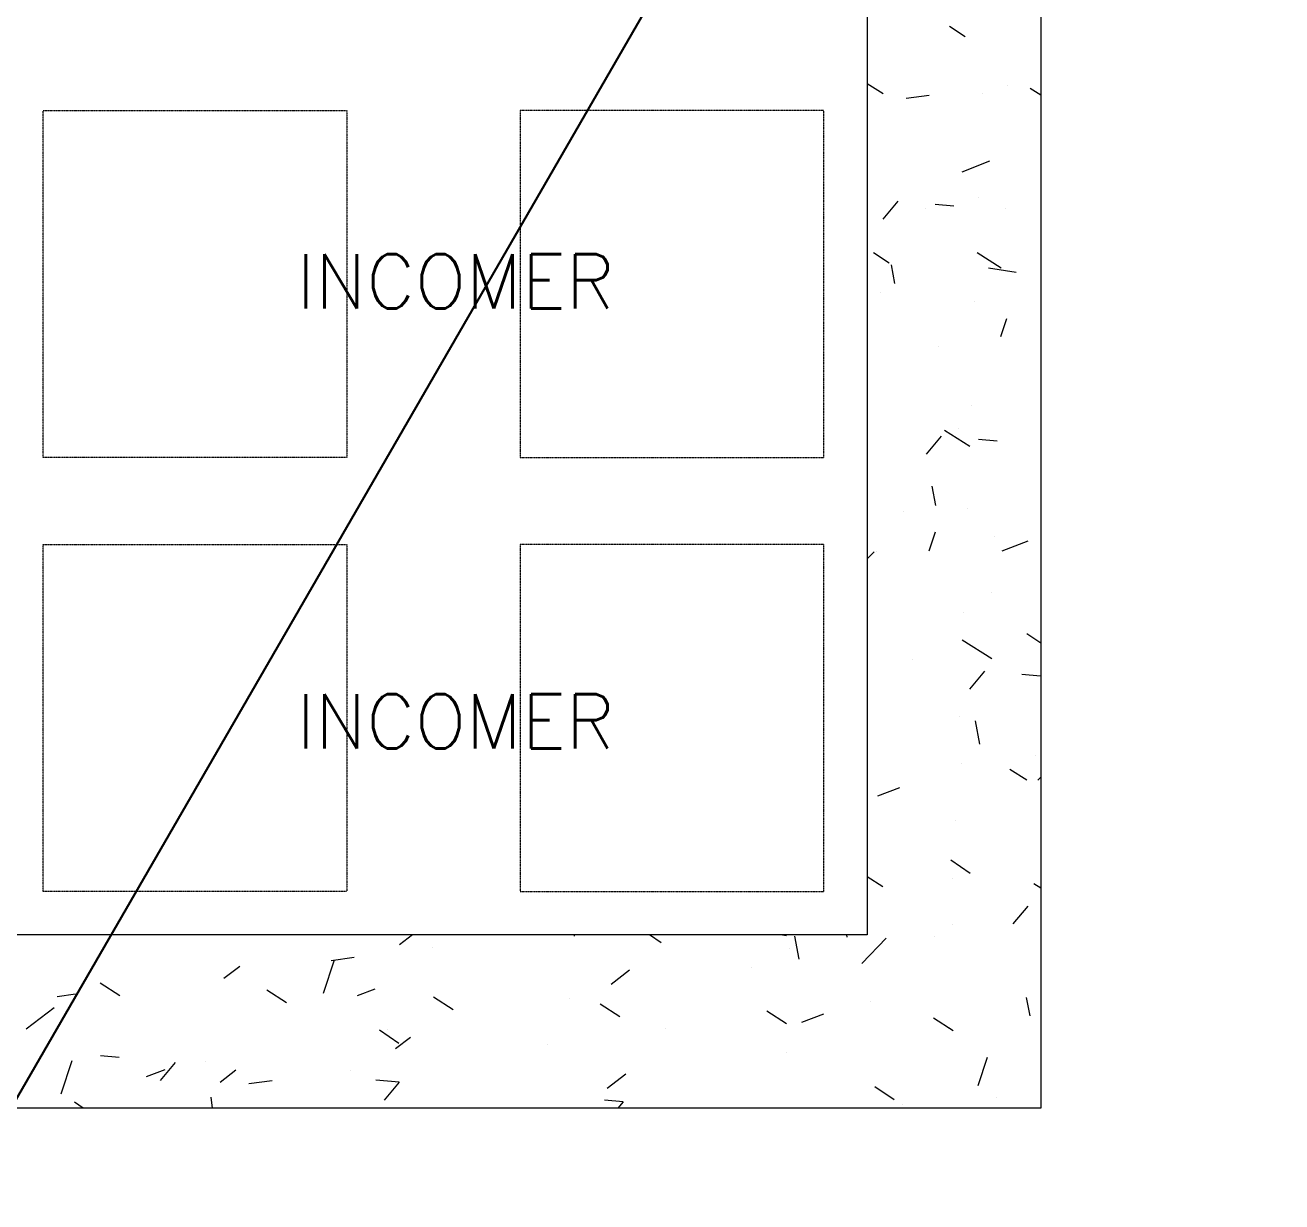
# Model space of a CAD drawing. Header units: inches. Extents: x 6 to 183294, y -48183 to 78918.
# Drawn here: x 114151 to 115600, y -16896 to -15539 of the extents above; entities that cross this region are included whole.
import ezdxf
from ezdxf.enums import TextEntityAlignment as Align

# ---------------------------------------------------------------- set-up
doc = ezdxf.new("R2010")
doc.units = ezdxf.units.IN
doc.header["$MEASUREMENT"] = 0
doc.linetypes.add('HIDDEN', pattern=[0.375, 0.25, -0.125])
doc.layers.add('S-COLUMN HATCH', color=8, linetype='Continuous')
doc.layers.add('Substation', color=7, linetype='Continuous', lineweight=0)
doc.styles.add('ROMANS', font='simplex.shx', dxfattribs={"width": 0.7})

# ---------------------------------------------------------------- blocks, each defined once
blk = doc.blocks.new('JHJ')
at = {"layer": 'S-COLUMN HATCH'}
h = blk.add_hatch(dxfattribs=at)
h.set_pattern_fill('ANSI31', color=8, scale=700, angle=180, style=0)
h.set_pattern_definition([(225, (-3787172.77, 1101831.04), (61.8718434, -61.8718434), [])])
h.paths.add_polyline_path([(80810.3, 27270.3), (80810.3, 27520.2), (83544.7, 27520.2), (83774.7, 27520.2), (86127.4, 27520.2), (86357.4, 27520.2), (88867.4, 27520.3), (89023.9, 27520.3, 0.005051), (89090.1, 27527.2, 0.368122), (92003.1, 30653.5), (92023.1, 31273.6), (92023.1, 30564.1), (92253, 30556, -0.016263), (92228.9, 30326, -0.348446), (89023.9, 27270.3), (83619, 27270.2), (83319, 27270.2), (80810.3, 27270.3)])
at = {"color": 8}
blk.add_line((82855.4, 30570.3, -391289.2), (81092.4, 27520.2, -391289.2), dxfattribs=at)

msp = doc.modelspace()

# ---------------------------------------------------------------- linework, layer by layer
at = {"layer": 'Substation', "color": 8, "lineweight": 0}
for p, q in [((115321.601, -13288.01, -7.519), (115321.601, -16788.01, -7.519)), ((115234.439, -15552.957, -96710.223), (115216.532, -15540.879, -96710.223)), ((115321.601, -15560.175, -96710.223), (115321.601, -15560.175, -96710.223)), ((115321.601, -15560.175, -96710.223), (115321.601, -15560.175, -96710.223)), ((115321.601, -15560.175, -96710.223), (115321.601, -15560.175, -96710.223)), ((115321.601, -15560.175, -96710.223), (115321.601, -15560.175, -96710.223)), ((115321.601, -15560.175, -96710.223), (115321.601, -15560.175, -96710.223)), ((115321.601, -15560.175, -96710.223), (115321.601, -15560.175, -96710.223)), ((115321.601, -15560.175, -96710.223), (115321.601, -15560.175, -96710.223)), ((115321.601, -15560.175, -96710.223), (115321.601, -15560.175, -96710.223)), ((115321.601, -15566.362, -96710.223), (115321.601, -15566.362, -96710.223)), ((115121.601, -15603.344, -96710.223), (115121.601, -15603.344, -96710.223)), ((115321.601, -15603.567, -96710.223), (115321.601, -15603.567, -96710.223)), ((115321.601, -15603.567, -96710.223), (115321.601, -15603.567, -96710.223)), ((115321.601, -15603.567, -96710.223), (115321.601, -15603.567, -96710.223)), ((115321.601, -15603.567, -96710.223), (115321.601, -15603.567, -96710.223)), ((115321.601, -15603.567, -96710.223), (115321.601, -15603.567, -96710.223)), ((115121.601, -15605.328, -96710.223), (115121.601, -15605.328, -96710.223)), ((115121.601, -15605.328, -96710.223), (115121.601, -15605.328, -96710.223)), ((115121.601, -15605.328, -96710.223), (115121.601, -15605.328, -96710.223)), ((115121.601, -15605.328, -96710.223), (115121.601, -15605.328, -96710.223)), ((115140.063, -15618.689, -96710.223), (115121.601, -15606.927, -96710.223)), ((115121.601, -15606.927, -96710.223), (115121.601, -15606.927, -96710.223)), ((115121.601, -15606.927, -96710.223), (115121.601, -15606.927, -96710.223)), ((115121.601, -15606.927, -96710.223), (115121.601, -15606.927, -96710.223)), ((115121.601, -15606.927, -96710.223), (115121.601, -15606.927, -96710.223)), ((115121.601, -15606.927, -96710.223), (115121.601, -15606.927, -96710.223)), ((115121.601, -15606.927, -96710.223), (115121.601, -15606.927, -96710.223)), ((115121.601, -15606.927, -96710.223), (115121.601, -15606.927, -96710.223)), ((115121.601, -15606.927, -96710.223), (115121.601, -15606.927, -96710.223)), ((115121.601, -15606.927, -96710.223), (115121.601, -15606.927, -96710.223)), ((115254.484, -15617.862, -96710.223), (115254.484, -15617.862, -96710.223)), ((115283.176, -15608.626, -96710.223), (115283.176, -15608.626, -96710.223)), ((115321.601, -15620.031, -96710.223), (115309.467, -15612.301, -96710.223)), ((115121.601, -15629.898, -96710.223), (115121.601, -15629.898, -96710.223)), ((115121.601, -15629.898, -96710.223), (115121.601, -15629.898, -96710.223)), ((115121.601, -15629.898, -96710.223), (115121.601, -15629.898, -96710.223)), ((115121.601, -15629.898, -96710.223), (115121.601, -15629.898, -96710.223)), ((115121.601, -15629.898, -96710.223), (115121.601, -15629.898, -96710.223)), ((115121.601, -15629.898, -96710.223), (115121.601, -15629.898, -96710.223)), ((115193.054, -15620.491, -96710.223), (115166.285, -15624.015, -96710.223)), ((115321.601, -15682.844, -96710.223), (115321.601, -15682.844, -96710.223)), ((115262.649, -15696.447, -96710.223), (115230.515, -15708.782, -96710.223)), ((115121.601, -15719.827, -96710.223), (115121.601, -15719.827, -96710.223)), ((115121.601, -15721.237, -96710.223), (115121.601, -15721.237, -96710.223)), ((115121.601, -15721.237, -96710.223), (115121.601, -15721.237, -96710.223)), ((115121.601, -15721.237, -96710.223), (115121.601, -15721.237, -96710.223)), ((115121.601, -15721.237, -96710.223), (115121.601, -15721.237, -96710.223)), ((115121.601, -15721.237, -96710.223), (115121.601, -15721.237, -96710.223)), ((115121.601, -15721.237, -96710.223), (115121.601, -15721.237, -96710.223)), ((115121.601, -15721.237, -96710.223), (115121.601, -15721.237, -96710.223)), ((115121.601, -15721.237, -96710.223), (115121.601, -15721.237, -96710.223)), ((115121.601, -15721.237, -96710.223), (115121.601, -15721.237, -96710.223)), ((115321.601, -15733.087, -96710.223), (115321.601, -15733.087, -96710.223)), ((115321.601, -15733.087, -96710.223), (115321.601, -15733.087, -96710.223)), ((115321.601, -15733.087, -96710.223), (115321.601, -15733.087, -96710.223)), ((115321.601, -15733.087, -96710.223), (115321.601, -15733.087, -96710.223)), ((115321.601, -15733.087, -96710.223), (115321.601, -15733.087, -96710.223)), ((115156.807, -15742.523, -96710.223), (115139.452, -15763.206, -96710.223)), ((115221.361, -15748.17, -96710.223), (115199.843, -15746.288, -96710.223)), ((115250.107, -15737.704, -96710.223), (115250.107, -15737.704, -96710.223)), ((115188.471, -15750.614, -96710.223), (115188.471, -15750.614, -96710.223)), ((115280.849, -15751.252, -96710.223), (115280.849, -15751.252, -96710.223)), ((115321.601, -15788.594, -96710.223), (115321.601, -15788.594, -96710.223)), ((115321.601, -15788.594, -96710.223), (115321.601, -15788.594, -96710.223)), ((115321.601, -15788.594, -96710.223), (115321.601, -15788.594, -96710.223)), ((115321.601, -15788.594, -96710.223), (115321.601, -15788.594, -96710.223)), ((115321.601, -15788.594, -96710.223), (115321.601, -15788.594, -96710.223)), ((115321.601, -15788.594, -96710.223), (115321.601, -15788.594, -96710.223)), ((115321.601, -15788.594, -96710.223), (115321.601, -15788.594, -96710.223)), ((115146.846, -15814.011, -96710.223), (115128.939, -15801.933, -96710.223)), ((115275.797, -15819.471, -96710.223), (115248.471, -15802.062, -96710.223)), ((115321.601, -15799.327, -96710.223), (115321.601, -15799.327, -96710.223)), ((115149.177, -15815.92, -96710.223), (115153.095, -15837.162, -96710.223)), ((115293.379, -15824.456, -96710.223), (115261.361, -15819.491, -96710.223)), ((115121.601, -15833.746, -96710.223), (115121.601, -15833.746, -96710.223)), ((115121.601, -15833.746, -96710.223), (115121.601, -15833.746, -96710.223)), ((115121.601, -15833.746, -96710.223), (115121.601, -15833.746, -96710.223)), ((115121.601, -15833.746, -96710.223), (115121.601, -15833.746, -96710.223)), ((115121.601, -15833.746, -96710.223), (115121.601, -15833.746, -96710.223)), ((115121.601, -15835.547, -96710.223), (115121.601, -15835.547, -96710.223)), ((115121.601, -15835.547, -96710.223), (115121.601, -15835.547, -96710.223)), ((115121.601, -15835.547, -96710.223), (115121.601, -15835.547, -96710.223)), ((115121.601, -15835.547, -96710.223), (115121.601, -15835.547, -96710.223)), ((115121.601, -15835.547, -96710.223), (115121.601, -15835.547, -96710.223)), ((115121.601, -15835.547, -96710.223), (115121.601, -15835.547, -96710.223)), ((115121.601, -15835.547, -96710.223), (115121.601, -15835.547, -96710.223)), ((115121.601, -15835.547, -96710.223), (115121.601, -15835.547, -96710.223)), ((115121.601, -15835.547, -96710.223), (115121.601, -15835.547, -96710.223)), ((115121.601, -15836.31, -96710.223), (115121.601, -15836.31, -96710.223)), ((115137.257, -15848.093, -96710.223), (115137.257, -15848.093, -96710.223)), ((115245.729, -15857.545, -96710.223), (115245.729, -15857.545, -96710.223)), ((115321.124, -15862.67, -96710.223), (115321.124, -15862.67, -96710.223)), ((115321.601, -15862.607, -96710.223), (115321.601, -15862.607, -96710.223)), ((115321.601, -15862.607, -96710.223), (115321.601, -15862.607, -96710.223)), ((115321.601, -15862.607, -96710.223), (115321.601, -15862.607, -96710.223)), ((115321.601, -15862.607, -96710.223), (115321.601, -15862.607, -96710.223)), ((115282.159, -15878.188, -96710.223), (115275.288, -15898.665, -96710.223)), ((115121.601, -15888.938, -96710.223), (115121.601, -15888.938, -96710.223)), ((115204.275, -15909.504, -96710.223), (115204.275, -15909.504, -96710.223)), ((115321.601, -15915.81, -96710.223), (115321.601, -15915.81, -96710.223)), ((115121.601, -15949.857, -96710.223), (115121.601, -15949.857, -96710.223)), ((115121.601, -15949.857, -96710.223), (115121.601, -15949.857, -96710.223)), ((115121.601, -15949.857, -96710.223), (115121.601, -15949.857, -96710.223)), ((115121.601, -15949.857, -96710.223), (115121.601, -15949.857, -96710.223)), ((115121.601, -15949.857, -96710.223), (115121.601, -15949.857, -96710.223)), ((115121.601, -15949.857, -96710.223), (115121.601, -15949.857, -96710.223)), ((115121.601, -15949.857, -96710.223), (115121.601, -15949.857, -96710.223)), ((115121.601, -15949.857, -96710.223), (115121.601, -15949.857, -96710.223)), ((115121.601, -15949.857, -96710.223), (115121.601, -15949.857, -96710.223)), ((115121.601, -15952.793, -96710.223), (115121.601, -15952.793, -96710.223)), ((115241.352, -15977.387, -96710.223), (115241.352, -15977.387, -96710.223)), ((115321.601, -15992.128, -96710.223), (115321.601, -15992.128, -96710.223)), ((115321.601, -15992.128, -96710.223), (115321.601, -15992.128, -96710.223)), ((115321.601, -15992.128, -96710.223), (115321.601, -15992.128, -96710.223)), ((115321.601, -15992.128, -96710.223), (115321.601, -15992.128, -96710.223)), ((115239.797, -16025.156, -96710.223), (115210.767, -16006.662, -96710.223)), ((115226.419, -16004.658, -96710.223), (115226.419, -16004.658, -96710.223)), ((115121.601, -16018.458, -96710.223), (115121.601, -16018.458, -96710.223)), ((115206.758, -16013.312, -96710.223), (115189.403, -16033.995, -96710.223)), ((115271.311, -16018.96, -96710.223), (115249.793, -16017.077, -96710.223)), ((115321.601, -16017.013, -96710.223), (115321.601, -16017.013, -96710.223)), ((115321.601, -16017.013, -96710.223), (115321.601, -16017.013, -96710.223)), ((115321.601, -16017.013, -96710.223), (115321.601, -16017.013, -96710.223)), ((115321.601, -16017.013, -96710.223), (115321.601, -16017.013, -96710.223)), ((115321.601, -16017.013, -96710.223), (115321.601, -16017.013, -96710.223)), ((115321.601, -16032.293, -96710.223), (115321.601, -16032.293, -96710.223)), ((115121.601, -16062.165, -96710.223), (115121.601, -16062.165, -96710.223)), ((115121.601, -16062.165, -96710.223), (115121.601, -16062.165, -96710.223)), ((115121.601, -16062.165, -96710.223), (115121.601, -16062.165, -96710.223)), ((115121.601, -16062.165, -96710.223), (115121.601, -16062.165, -96710.223)), ((115121.601, -16062.165, -96710.223), (115121.601, -16062.165, -96710.223)), ((115121.601, -16062.165, -96710.223), (115121.601, -16062.165, -96710.223)), ((115121.601, -16062.165, -96710.223), (115121.601, -16062.165, -96710.223)), ((115121.601, -16064.167, -96710.223), (115121.601, -16064.167, -96710.223)), ((115121.601, -16064.167, -96710.223), (115121.601, -16064.167, -96710.223)), ((115121.601, -16064.167, -96710.223), (115121.601, -16064.167, -96710.223)), ((115121.601, -16064.167, -96710.223), (115121.601, -16064.167, -96710.223)), ((115121.601, -16064.167, -96710.223), (115121.601, -16064.167, -96710.223)), ((115121.601, -16064.167, -96710.223), (115121.601, -16064.167, -96710.223)), ((115121.601, -16064.167, -96710.223), (115121.601, -16064.167, -96710.223)), ((115121.601, -16064.167, -96710.223), (115121.601, -16064.167, -96710.223)), ((115121.601, -16064.167, -96710.223), (115121.601, -16064.167, -96710.223)), ((115121.601, -16069.275, -96710.223), (115121.601, -16069.275, -96710.223)), ((115196.196, -16070.82, -96710.223), (115200.359, -16093.386, -96710.223)), ((115163.401, -16100.468, -96710.223), (115163.401, -16100.468, -96710.223)), ((115236.974, -16097.229, -96710.223), (115236.974, -16097.229, -96710.223)), ((115199.705, -16123.923, -96710.223), (115192.406, -16145.678, -96710.223)), ((115321.601, -16121.648, -96710.223), (115321.601, -16121.648, -96710.223)), ((115321.601, -16121.648, -96710.223), (115321.601, -16121.648, -96710.223)), ((115321.601, -16121.648, -96710.223), (115321.601, -16121.648, -96710.223)), ((115268.058, -16128.697, -96710.223), (115268.058, -16128.697, -96710.223)), ((115306.819, -16134.351, -96710.223), (115276.571, -16145.963, -96710.223)), ((115129.382, -16146.713, -96710.223), (115121.601, -16154.822, -96710.223)), ((115121.601, -16147.978, -96710.223), (115121.601, -16147.978, -96710.223)), ((115131.714, -16146.647, -96710.223), (115131.714, -16146.647, -96710.223)), ((115321.601, -16148.775, -96710.223), (115321.601, -16148.775, -96710.223)), ((115121.601, -16178.477, -96710.223), (115121.601, -16178.477, -96710.223)), ((115121.601, -16178.477, -96710.223), (115121.601, -16178.477, -96710.223)), ((115121.601, -16178.477, -96710.223), (115121.601, -16178.477, -96710.223)), ((115121.601, -16178.477, -96710.223), (115121.601, -16178.477, -96710.223)), ((115121.601, -16178.477, -96710.223), (115121.601, -16178.477, -96710.223)), ((115121.601, -16178.477, -96710.223), (115121.601, -16178.477, -96710.223)), ((115121.601, -16178.477, -96710.223), (115121.601, -16178.477, -96710.223)), ((115121.601, -16178.477, -96710.223), (115121.601, -16178.477, -96710.223)), ((115121.601, -16178.477, -96710.223), (115121.601, -16178.477, -96710.223)), ((115121.601, -16185.758, -96710.223), (115121.601, -16185.758, -96710.223)), ((115264.791, -16193.375, -96710.223), (115264.791, -16193.375, -96710.223)), ((115232.597, -16217.071, -96710.223), (115232.597, -16217.071, -96710.223)), ((115321.601, -16252.022, -96710.223), (115305.476, -16241.146, -96710.223)), ((115265.333, -16270.044, -96710.223), (115231.176, -16248.283, -96710.223)), ((115321.601, -16245.431, -96710.223), (115321.601, -16245.431, -96710.223)), ((115321.601, -16245.431, -96710.223), (115321.601, -16245.431, -96710.223)), ((115321.601, -16245.431, -96710.223), (115321.601, -16245.431, -96710.223)), ((115321.601, -16251.168, -96710.223), (115321.601, -16251.168, -96710.223)), ((115321.601, -16251.168, -96710.223), (115321.601, -16251.168, -96710.223)), ((115321.601, -16251.168, -96710.223), (115321.601, -16251.168, -96710.223)), ((115321.601, -16265.258, -96710.223), (115321.601, -16265.258, -96710.223)), ((115121.601, -16277.498, -96710.223), (115121.601, -16277.498, -96710.223)), ((115121.601, -16277.498, -96710.223), (115121.601, -16277.498, -96710.223)), ((115173.353, -16270.685, -96710.223), (115173.353, -16270.685, -96710.223)), ((115256.708, -16284.101, -96710.223), (115239.353, -16304.784, -96710.223)), ((115121.601, -16290.584, -96710.223), (115121.601, -16290.584, -96710.223)), ((115121.601, -16290.584, -96710.223), (115121.601, -16290.584, -96710.223)), ((115121.601, -16290.584, -96710.223), (115121.601, -16290.584, -96710.223)), ((115121.601, -16290.584, -96710.223), (115121.601, -16290.584, -96710.223)), ((115121.601, -16290.584, -96710.223), (115121.601, -16290.584, -96710.223)), ((115121.601, -16290.584, -96710.223), (115121.601, -16290.584, -96710.223)), ((115121.601, -16290.584, -96710.223), (115121.601, -16290.584, -96710.223)), ((115121.601, -16290.584, -96710.223), (115121.601, -16290.584, -96710.223)), ((115121.601, -16290.584, -96710.223), (115121.601, -16290.584, -96710.223)), ((115121.601, -16292.786, -96710.223), (115121.601, -16292.786, -96710.223)), ((115121.601, -16292.786, -96710.223), (115121.601, -16292.786, -96710.223)), ((115121.601, -16292.786, -96710.223), (115121.601, -16292.786, -96710.223)), ((115121.601, -16292.786, -96710.223), (115121.601, -16292.786, -96710.223)), ((115121.601, -16292.786, -96710.223), (115121.601, -16292.786, -96710.223)), ((115121.601, -16292.786, -96710.223), (115121.601, -16292.786, -96710.223)), ((115121.601, -16292.786, -96710.223), (115121.601, -16292.786, -96710.223)), ((115121.601, -16292.786, -96710.223), (115121.601, -16292.786, -96710.223)), ((115121.601, -16292.786, -96710.223), (115121.601, -16292.786, -96710.223)), ((115321.262, -16289.749, -96710.223), (115299.744, -16287.866, -96710.223)), ((115121.601, -16302.241, -96710.223), (115121.601, -16302.241, -96710.223)), ((115228.219, -16336.913, -96710.223), (115228.219, -16336.913, -96710.223)), ((115246.146, -16341.609, -96710.223), (115251.044, -16368.161, -96710.223)), ((115315.107, -16381.543, -96710.223), (115315.107, -16381.543, -96710.223)), ((115321.601, -16380.688, -96710.223), (115321.601, -16380.688, -96710.223)), ((115321.601, -16380.688, -96710.223), (115321.601, -16380.688, -96710.223)), ((115321.601, -16381.741, -96710.223), (115321.601, -16381.741, -96710.223)), ((115230.685, -16390.541, -96710.223), (115230.685, -16390.541, -96710.223)), ((115305.391, -16409.874, -96710.223), (115286.038, -16397.545, -96710.223)), ((115121.601, -16407.018, -96710.223), (115121.601, -16407.018, -96710.223)), ((115121.601, -16407.018, -96710.223), (115121.601, -16407.018, -96710.223)), ((115121.601, -16407.018, -96710.223), (115121.601, -16407.018, -96710.223)), ((115121.601, -16407.096, -96710.223), (115121.601, -16407.096, -96710.223)), ((115121.601, -16407.096, -96710.223), (115121.601, -16407.096, -96710.223)), ((115121.601, -16407.096, -96710.223), (115121.601, -16407.096, -96710.223)), ((115121.601, -16407.096, -96710.223), (115121.601, -16407.096, -96710.223)), ((115121.601, -16407.096, -96710.223), (115121.601, -16407.096, -96710.223)), ((115121.601, -16407.096, -96710.223), (115121.601, -16407.096, -96710.223)), ((115121.601, -16407.096, -96710.223), (115121.601, -16407.096, -96710.223)), ((115121.601, -16407.096, -96710.223), (115121.601, -16407.096, -96710.223)), ((115121.601, -16407.096, -96710.223), (115121.601, -16407.096, -96710.223)), ((115321.601, -16406.392, -96710.223), (115318.247, -16409.888, -96710.223)), ((115121.601, -16418.724, -96710.223), (115121.601, -16418.724, -96710.223)), ((115158.729, -16418.628, -96710.223), (115133.522, -16428.304, -96710.223)), ((115223.842, -16456.754, -96710.223), (115223.842, -16456.754, -96710.223)), ((115321.601, -16473.85, -96710.223), (115321.601, -16473.85, -96710.223)), ((115321.601, -16473.85, -96710.223), (115321.601, -16473.85, -96710.223)), ((115321.601, -16498.224, -96710.223), (115321.601, -16498.224, -96710.223)), ((115240.267, -16517.298, -96710.223), (115217.883, -16502.2, -96710.223)), ((115321.601, -16510.208, -96710.223), (115321.601, -16510.208, -96710.223)), ((115321.601, -16510.208, -96710.223), (115321.601, -16510.208, -96710.223)), ((115121.601, -16519.003, -96710.223), (115121.601, -16519.003, -96710.223)), ((115121.601, -16519.003, -96710.223), (115121.601, -16519.003, -96710.223)), ((115121.601, -16519.003, -96710.223), (115121.601, -16519.003, -96710.223)), ((115121.601, -16519.003, -96710.223), (115121.601, -16519.003, -96710.223)), ((115121.601, -16519.003, -96710.223), (115121.601, -16519.003, -96710.223)), ((115121.601, -16519.003, -96710.223), (115121.601, -16519.003, -96710.223)), ((115121.601, -16519.003, -96710.223), (115121.601, -16519.003, -96710.223)), ((115121.601, -16519.003, -96710.223), (115121.601, -16519.003, -96710.223)), ((115121.601, -16519.003, -96710.223), (115121.601, -16519.003, -96710.223)), ((115121.601, -16519.003, -96710.223), (115121.601, -16519.003, -96710.223)), ((115139.646, -16532.902, -96710.223), (115121.601, -16521.406, -96710.223)), ((115121.601, -16521.406, -96710.223), (115121.601, -16521.406, -96710.223)), ((115121.601, -16521.406, -96710.223), (115121.601, -16521.406, -96710.223)), ((115121.601, -16521.406, -96710.223), (115121.601, -16521.406, -96710.223)), ((115121.601, -16521.406, -96710.223), (115121.601, -16521.406, -96710.223)), ((115121.601, -16521.406, -96710.223), (115121.601, -16521.406, -96710.223)), ((115121.601, -16521.406, -96710.223), (115121.601, -16521.406, -96710.223)), ((115121.601, -16521.406, -96710.223), (115121.601, -16521.406, -96710.223)), ((115121.601, -16521.406, -96710.223), (115121.601, -16521.406, -96710.223)), ((115121.601, -16521.406, -96710.223), (115121.601, -16521.406, -96710.223)), ((115220.402, -16523.531, -96710.223), (115220.402, -16523.531, -96710.223)), ((115321.601, -16534.51, -96710.223), (115313.605, -16529.416, -96710.223)), ((115121.601, -16535.206, -96710.223), (115121.601, -16535.206, -96710.223)), ((115121.601, -16536.538, -96710.223), (115121.601, -16536.538, -96710.223)), ((115121.601, -16536.538, -96710.223), (115121.601, -16536.538, -96710.223)), ((115121.601, -16536.538, -96710.223), (115121.601, -16536.538, -96710.223)), ((115306.659, -16554.89, -96710.223), (115289.304, -16575.573, -96710.223)), ((114199.808, -16588.01, -96710.223), (114199.808, -16588.01, -96710.223)), ((114199.808, -16588.01, -96710.223), (114199.808, -16588.01, -96710.223)), ((114199.808, -16588.01, -96710.223), (114199.808, -16588.01, -96710.223)), ((114199.808, -16588.01, -96710.223), (114199.808, -16588.01, -96710.223)), ((114199.808, -16588.01, -96710.223), (114199.808, -16588.01, -96710.223)), ((114199.808, -16588.01, -96710.223), (114199.808, -16588.01, -96710.223)), ((114199.808, -16588.01, -96710.223), (114199.808, -16588.01, -96710.223)), ((114199.808, -16588.01, -96710.223), (114199.808, -16588.01, -96710.223)), ((114199.808, -16588.01, -96710.223), (114199.808, -16588.01, -96710.223)), ((114199.808, -16588.01, -96710.223), (114199.808, -16588.01, -96710.223)), ((114328.995, -16588.01, -96710.223), (114328.995, -16588.01, -96710.223)), ((114328.995, -16588.01, -96710.223), (114328.995, -16588.01, -96710.223)), ((114328.995, -16588.01, -96710.223), (114328.995, -16588.01, -96710.223)), ((114328.995, -16588.01, -96710.223), (114328.995, -16588.01, -96710.223)), ((114328.995, -16588.01, -96710.223), (114328.995, -16588.01, -96710.223)), ((114328.995, -16588.01, -96710.223), (114328.995, -16588.01, -96710.223)), ((114328.995, -16588.01, -96710.223), (114328.995, -16588.01, -96710.223)), ((114328.995, -16588.01, -96710.223), (114328.995, -16588.01, -96710.223)), ((114328.995, -16588.01, -96710.223), (114328.995, -16588.01, -96710.223)), ((114449.083, -16588.01, -96710.223), (114449.083, -16588.01, -96710.223)), ((114449.083, -16588.01, -96710.223), (114449.083, -16588.01, -96710.223)), ((114449.083, -16588.01, -96710.223), (114449.083, -16588.01, -96710.223)), ((114449.083, -16588.01, -96710.223), (114449.083, -16588.01, -96710.223)), ((114449.083, -16588.01, -96710.223), (114449.083, -16588.01, -96710.223)), ((114449.083, -16588.01, -96710.223), (114449.083, -16588.01, -96710.223)), ((114449.083, -16588.01, -96710.223), (114449.083, -16588.01, -96710.223)), ((114449.083, -16588.01, -96710.223), (114449.083, -16588.01, -96710.223)), ((114449.083, -16588.01, -96710.223), (114449.083, -16588.01, -96710.223)), ((114449.083, -16588.01, -96710.223), (114449.083, -16588.01, -96710.223)), ((114508.426, -16588.01, -96710.223), (114508.426, -16588.01, -96710.223)), ((114508.426, -16588.01, -96710.223), (114508.426, -16588.01, -96710.223)), ((114508.426, -16588.01, -96710.223), (114508.426, -16588.01, -96710.223)), ((114508.426, -16588.01, -96710.223), (114508.426, -16588.01, -96710.223)), ((114508.426, -16588.01, -96710.223), (114508.426, -16588.01, -96710.223)), ((114508.426, -16588.01, -96710.223), (114508.426, -16588.01, -96710.223)), ((114508.426, -16588.01, -96710.223), (114508.426, -16588.01, -96710.223)), ((114508.426, -16588.01, -96710.223), (114508.426, -16588.01, -96710.223)), ((114508.426, -16588.01, -96710.223), (114508.426, -16588.01, -96710.223)), ((114597.376, -16588.01, -96710.223), (114582.22, -16599.64, -96710.223)), ((114687.856, -16588.01, -96710.223), (114687.856, -16588.01, -96710.223)), ((114687.856, -16588.01, -96710.223), (114687.856, -16588.01, -96710.223)), ((114687.856, -16588.01, -96710.223), (114687.856, -16588.01, -96710.223)), ((114687.856, -16588.01, -96710.223), (114687.856, -16588.01, -96710.223)), ((114687.856, -16588.01, -96710.223), (114687.856, -16588.01, -96710.223)), ((114687.856, -16588.01, -96710.223), (114687.856, -16588.01, -96710.223)), ((114687.856, -16588.01, -96710.223), (114687.856, -16588.01, -96710.223)), ((114687.856, -16588.01, -96710.223), (114687.856, -16588.01, -96710.223)), ((114687.856, -16588.01, -96710.223), (114687.856, -16588.01, -96710.223)), ((114698.359, -16588.01, -96710.223), (114698.359, -16588.01, -96710.223)), ((114698.359, -16588.01, -96710.223), (114698.359, -16588.01, -96710.223)), ((114698.359, -16588.01, -96710.223), (114698.359, -16588.01, -96710.223)), ((114698.359, -16588.01, -96710.223), (114698.359, -16588.01, -96710.223)), ((114698.359, -16588.01, -96710.223), (114698.359, -16588.01, -96710.223)), ((114698.359, -16588.01, -96710.223), (114698.359, -16588.01, -96710.223)), ((114698.359, -16588.01, -96710.223), (114698.359, -16588.01, -96710.223)), ((114698.359, -16588.01, -96710.223), (114698.359, -16588.01, -96710.223)), ((114698.359, -16588.01, -96710.223), (114698.359, -16588.01, -96710.223)), ((114698.359, -16588.01, -96710.223), (114698.359, -16588.01, -96710.223)), ((114730.633, -16588.01, -96710.223), (114730.633, -16588.01, -96710.223)), ((114730.633, -16588.01, -96710.223), (114730.633, -16588.01, -96710.223)), ((114730.633, -16588.01, -96710.223), (114730.633, -16588.01, -96710.223)), ((114730.633, -16588.01, -96710.223), (114730.633, -16588.01, -96710.223)), ((114730.633, -16588.01, -96710.223), (114730.633, -16588.01, -96710.223)), ((114783.505, -16588.01, -96710.223), (114783.832, -16589.782, -96710.223)), ((114867.287, -16588.01, -96710.223), (114867.287, -16588.01, -96710.223)), ((114867.287, -16588.01, -96710.223), (114867.287, -16588.01, -96710.223)), ((114867.287, -16588.01, -96710.223), (114867.287, -16588.01, -96710.223)), ((114867.287, -16588.01, -96710.223), (114867.287, -16588.01, -96710.223)), ((114867.287, -16588.01, -96710.223), (114867.287, -16588.01, -96710.223)), ((114867.287, -16588.01, -96710.223), (114867.287, -16588.01, -96710.223)), ((114867.287, -16588.01, -96710.223), (114867.287, -16588.01, -96710.223)), ((114867.287, -16588.01, -96710.223), (114867.287, -16588.01, -96710.223)), ((114867.287, -16588.01, -96710.223), (114867.287, -16588.01, -96710.223)), ((114884.065, -16597.173, -96710.223), (114870.48, -16588.01, -96710.223)), ((114900.982, -16588.01, -96710.223), (114900.982, -16588.01, -96710.223)), ((114900.982, -16588.01, -96710.223), (114900.982, -16588.01, -96710.223)), ((114900.982, -16588.01, -96710.223), (114900.982, -16588.01, -96710.223)), ((114947.634, -16588.01, -96710.223), (114947.634, -16588.01, -96710.223)), ((114947.634, -16588.01, -96710.223), (114947.634, -16588.01, -96710.223)), ((114947.634, -16588.01, -96710.223), (114947.634, -16588.01, -96710.223)), ((114947.634, -16588.01, -96710.223), (114947.634, -16588.01, -96710.223)), ((114947.634, -16588.01, -96710.223), (114947.634, -16588.01, -96710.223)), ((114947.634, -16588.01, -96710.223), (114947.634, -16588.01, -96710.223)), ((114947.634, -16588.01, -96710.223), (114947.634, -16588.01, -96710.223)), ((114947.634, -16588.01, -96710.223), (114947.634, -16588.01, -96710.223)), ((114947.634, -16588.01, -96710.223), (114947.634, -16588.01, -96710.223)), ((114947.634, -16588.01, -96710.223), (114947.634, -16588.01, -96710.223)), ((115028.579, -16589.123, -96710.223), (115021.403, -16588.01, -96710.223)), ((115046.718, -16588.01, -96710.223), (115046.718, -16588.01, -96710.223)), ((115046.718, -16588.01, -96710.223), (115046.718, -16588.01, -96710.223)), ((115046.718, -16588.01, -96710.223), (115046.718, -16588.01, -96710.223)), ((115046.718, -16588.01, -96710.223), (115046.718, -16588.01, -96710.223)), ((115046.718, -16588.01, -96710.223), (115046.718, -16588.01, -96710.223)), ((115046.718, -16588.01, -96710.223), (115046.718, -16588.01, -96710.223)), ((115046.718, -16588.01, -96710.223), (115046.718, -16588.01, -96710.223)), ((115046.718, -16588.01, -96710.223), (115046.718, -16588.01, -96710.223)), ((115046.718, -16588.01, -96710.223), (115046.718, -16588.01, -96710.223)), ((115052.786, -16588.01, -96710.223), (115052.786, -16588.01, -96710.223)), ((115052.786, -16588.01, -96710.223), (115052.786, -16588.01, -96710.223)), ((115097.609, -16588.01, -96710.223), (115097.929, -16590.76, -96710.223)), ((115219.464, -16576.596, -96710.223), (115219.464, -16576.596, -96710.223)), ((114620.241, -16602.544, -96710.223), (114620.241, -16602.544, -96710.223)), ((115032.485, -16603.588, -96710.223), (115032.485, -16603.588, -96710.223)), ((115037.883, -16589.807, -96710.223), (115042.781, -16616.36, -96710.223)), ((115143.492, -16592.02, -96710.223), (115115.452, -16621.244, -96710.223)), ((115198.569, -16589.531, -96710.223), (115198.569, -16589.531, -96710.223)), ((114507.152, -16617.2, -96710.223), (114494.268, -16655.596, -96710.223)), ((114530.119, -16614.408, -96710.223), (114503.35, -16617.933, -96710.223)), ((115321.601, -16614.707, -96710.223), (115321.601, -16614.707, -96710.223)), ((114398.097, -16624.44, -96710.223), (114379.892, -16638.409, -96710.223)), ((114847.648, -16628.935, -96710.223), (114826.227, -16645.372, -96710.223)), ((114988.622, -16625.569, -96710.223), (114988.622, -16625.569, -96710.223)), ((114259.848, -16658.269, -96710.223), (114237.077, -16643.762, -96710.223)), ((115321.601, -16639.728, -96710.223), (115321.601, -16639.728, -96710.223)), ((115321.601, -16639.728, -96710.223), (115321.601, -16639.728, -96710.223)), ((114208.891, -16656.699, -96710.223), (114187.475, -16659.518, -96710.223)), ((114452.024, -16666.389, -96710.223), (114429.253, -16651.881, -96710.223)), ((114553.769, -16650.85, -96710.223), (114533.604, -16658.591, -96710.223)), ((114644.2, -16674.508, -96710.223), (114621.429, -16660.001, -96710.223)), ((115304.921, -16660.234, -96710.223), (115308.839, -16681.475, -96710.223)), ((114184.018, -16672.225, -96710.223), (114151.887, -16696.88, -96710.223)), ((114778.675, -16661.607, -96710.223), (114778.675, -16661.607, -96710.223)), ((114836.377, -16682.628, -96710.223), (114813.605, -16668.121, -96710.223)), ((115125.697, -16665.519, -96710.223), (115125.697, -16665.519, -96710.223)), ((115028.553, -16690.748, -96710.223), (115005.781, -16676.241, -96710.223)), ((115071.136, -16679.682, -96710.223), (115045.929, -16689.358, -96710.223)), ((115220.729, -16698.868, -96710.223), (115197.957, -16684.36, -96710.223)), ((114581.585, -16713.285, -96710.223), (114559.201, -16698.186, -96710.223)), ((114568.728, -16697.645, -96710.223), (114568.728, -16697.645, -96710.223)), ((114889.238, -16696.65, -96710.223), (114889.238, -16696.65, -96710.223)), ((115215.087, -16696.438, -96710.223), (115215.087, -16696.438, -96710.223)), ((115321.601, -16702.269, -96710.223), (115321.601, -16702.269, -96710.223)), ((114594.979, -16706.332, -96710.223), (114577.842, -16719.482, -96710.223)), ((114752.894, -16714.6, -96710.223), (114752.894, -16714.6, -96710.223)), ((114204.672, -16733.311, -96710.223), (114191.788, -16771.707, -96710.223)), ((114259.201, -16729.669, -96710.223), (114237.683, -16727.786, -96710.223)), ((114358.781, -16733.682, -96710.223), (114358.781, -16733.682, -96710.223)), ((115028.107, -16723.429, -96710.223), (115028.107, -16723.429, -96710.223)), ((115259.991, -16729.62, -96710.223), (115249.042, -16762.252, -96710.223)), ((115321.601, -16731.189, -96710.223), (115321.601, -16731.189, -96710.223)), ((114311.785, -16743.739, -96710.223), (114290.363, -16751.962, -96710.223)), ((114323.755, -16735.316, -96710.223), (114306.399, -16756, -96710.223)), ((114393.719, -16744.282, -96710.223), (114375.514, -16758.25, -96710.223)), ((114525.536, -16744.532, -96710.223), (114525.536, -16744.532, -96710.223)), ((114435.414, -16756.397, -96710.223), (114408.645, -16759.921, -96710.223)), ((114581.968, -16757.907, -96710.223), (114555.071, -16755.554, -96710.223)), ((114581.968, -16757.907, -96710.223), (114564.613, -16778.59, -96710.223)), ((114843.27, -16748.777, -96710.223), (114821.849, -16765.214, -96710.223)), ((114364.836, -16775.192, -96710.223), (114366.327, -16788.01, -96710.223)), ((115152.673, -16778.352, -96710.223), (115130.289, -16763.254, -96710.223)), ((115270.129, -16776.024, -96710.223), (115270.129, -16776.024, -96710.223)), ((115321.601, -16763.13, -96710.223), (115321.601, -16763.13, -96710.223)), ((115321.601, -16763.13, -96710.223), (115321.601, -16763.13, -96710.223)), ((115321.601, -16763.13, -96710.223), (115321.601, -16763.13, -96710.223)), ((115321.601, -16763.13, -96710.223), (115321.601, -16763.13, -96710.223)), ((115321.601, -16763.13, -96710.223), (115321.601, -16763.13, -96710.223)), ((115321.601, -16763.13, -96710.223), (115321.601, -16763.13, -96710.223)), ((115321.601, -16763.13, -96710.223), (115321.601, -16763.13, -96710.223)), ((115321.601, -16763.13, -96710.223), (115321.601, -16763.13, -96710.223)), ((115321.601, -16763.13, -96710.223), (115321.601, -16763.13, -96710.223)), ((115321.601, -16769.248, -96710.223), (115321.601, -16769.248, -96710.223)), ((115321.601, -16788.01, -7.519), (113921.601, -16788.01, -7.519)), ((114168.794, -16788.01, -96710.223), (114168.794, -16788.01, -96710.223)), ((114184.927, -16788.01, -96710.223), (114184.927, -16788.01, -96710.223)), ((114184.927, -16788.01, -96710.223), (114184.927, -16788.01, -96710.223)), ((114184.927, -16788.01, -96710.223), (114184.927, -16788.01, -96710.223)), ((114195.284, -16788.01, -96710.223), (114195.284, -16788.01, -96710.223)), ((114195.284, -16788.01, -96710.223), (114195.284, -16788.01, -96710.223)), ((114195.284, -16788.01, -96710.223), (114195.284, -16788.01, -96710.223)), ((114195.284, -16788.01, -96710.223), (114195.284, -16788.01, -96710.223)), ((114195.284, -16788.01, -96710.223), (114195.284, -16788.01, -96710.223)), ((114195.284, -16788.01, -96710.223), (114195.284, -16788.01, -96710.223)), ((114217.748, -16788.01, -96710.223), (114207.476, -16781.082, -96710.223)), ((114284.071, -16788.01, -96710.223), (114284.071, -16788.01, -96710.223)), ((114284.071, -16788.01, -96710.223), (114284.071, -16788.01, -96710.223)), ((114284.071, -16788.01, -96710.223), (114284.071, -16788.01, -96710.223)), ((114284.071, -16788.01, -96710.223), (114284.071, -16788.01, -96710.223)), ((114284.071, -16788.01, -96710.223), (114284.071, -16788.01, -96710.223)), ((114284.071, -16788.01, -96710.223), (114284.071, -16788.01, -96710.223)), ((114284.071, -16788.01, -96710.223), (114284.071, -16788.01, -96710.223)), ((114284.071, -16788.01, -96710.223), (114284.071, -16788.01, -96710.223)), ((114284.071, -16788.01, -96710.223), (114284.071, -16788.01, -96710.223)), ((114336.731, -16788.01, -96710.223), (114336.731, -16788.01, -96710.223)), ((114336.731, -16788.01, -96710.223), (114336.731, -16788.01, -96710.223)), ((114336.731, -16788.01, -96710.223), (114336.731, -16788.01, -96710.223)), ((114418.07, -16788.01, -96710.223), (114418.07, -16788.01, -96710.223)), ((114463.502, -16788.01, -96710.223), (114463.502, -16788.01, -96710.223)), ((114463.502, -16788.01, -96710.223), (114463.502, -16788.01, -96710.223)), ((114463.502, -16788.01, -96710.223), (114463.502, -16788.01, -96710.223)), ((114463.502, -16788.01, -96710.223), (114463.502, -16788.01, -96710.223)), ((114463.502, -16788.01, -96710.223), (114463.502, -16788.01, -96710.223)), ((114463.502, -16788.01, -96710.223), (114463.502, -16788.01, -96710.223)), ((114463.502, -16788.01, -96710.223), (114463.502, -16788.01, -96710.223)), ((114463.502, -16788.01, -96710.223), (114463.502, -16788.01, -96710.223)), ((114463.502, -16788.01, -96710.223), (114463.502, -16788.01, -96710.223)), ((114488.534, -16788.01, -96710.223), (114488.534, -16788.01, -96710.223)), ((114488.534, -16788.01, -96710.223), (114488.534, -16788.01, -96710.223)), ((114488.534, -16788.01, -96710.223), (114488.534, -16788.01, -96710.223)), ((114640.337, -16788.01, -96710.223), (114640.337, -16788.01, -96710.223)), ((114640.337, -16788.01, -96710.223), (114640.337, -16788.01, -96710.223)), ((114640.337, -16788.01, -96710.223), (114640.337, -16788.01, -96710.223)), ((114642.932, -16788.01, -96710.223), (114642.932, -16788.01, -96710.223)), ((114642.932, -16788.01, -96710.223), (114642.932, -16788.01, -96710.223)), ((114642.932, -16788.01, -96710.223), (114642.932, -16788.01, -96710.223)), ((114642.932, -16788.01, -96710.223), (114642.932, -16788.01, -96710.223)), ((114642.932, -16788.01, -96710.223), (114642.932, -16788.01, -96710.223)), ((114642.932, -16788.01, -96710.223), (114642.932, -16788.01, -96710.223)), ((114642.932, -16788.01, -96710.223), (114642.932, -16788.01, -96710.223)), ((114642.932, -16788.01, -96710.223), (114642.932, -16788.01, -96710.223)), ((114642.932, -16788.01, -96710.223), (114642.932, -16788.01, -96710.223)), ((114667.345, -16788.01, -96710.223), (114667.345, -16788.01, -96710.223)), ((114792.141, -16788.01, -96710.223), (114792.141, -16788.01, -96710.223)), ((114792.141, -16788.01, -96710.223), (114792.141, -16788.01, -96710.223)), ((114792.141, -16788.01, -96710.223), (114792.141, -16788.01, -96710.223)), ((114840.182, -16780.498, -96710.223), (114818.664, -16778.615, -96710.223)), ((114822.363, -16788.01, -96710.223), (114822.363, -16788.01, -96710.223)), ((114822.363, -16788.01, -96710.223), (114822.363, -16788.01, -96710.223)), ((114822.363, -16788.01, -96710.223), (114822.363, -16788.01, -96710.223)), ((114822.363, -16788.01, -96710.223), (114822.363, -16788.01, -96710.223)), ((114822.363, -16788.01, -96710.223), (114822.363, -16788.01, -96710.223)), ((114822.363, -16788.01, -96710.223), (114822.363, -16788.01, -96710.223)), ((114822.363, -16788.01, -96710.223), (114822.363, -16788.01, -96710.223)), ((114822.363, -16788.01, -96710.223), (114822.363, -16788.01, -96710.223)), ((114822.363, -16788.01, -96710.223), (114822.363, -16788.01, -96710.223)), ((114840.182, -16780.498, -96710.223), (114833.878, -16788.01, -96710.223)), ((114916.62, -16788.01, -96710.223), (114916.62, -16788.01, -96710.223)), ((115001.793, -16788.01, -96710.223), (115001.793, -16788.01, -96710.223)), ((115001.793, -16788.01, -96710.223), (115001.793, -16788.01, -96710.223)), ((115001.793, -16788.01, -96710.223), (115001.793, -16788.01, -96710.223)), ((115001.793, -16788.01, -96710.223), (115001.793, -16788.01, -96710.223)), ((115001.793, -16788.01, -96710.223), (115001.793, -16788.01, -96710.223)), ((115001.793, -16788.01, -96710.223), (115001.793, -16788.01, -96710.223)), ((115001.793, -16788.01, -96710.223), (115001.793, -16788.01, -96710.223)), ((115001.793, -16788.01, -96710.223), (115001.793, -16788.01, -96710.223)), ((115001.793, -16788.01, -96710.223), (115001.793, -16788.01, -96710.223)), ((115095.747, -16788.01, -96710.223), (115095.747, -16788.01, -96710.223)), ((115161.676, -16784.144, -96710.223), (115161.676, -16784.144, -96710.223)), ((115179.087, -16788.01, -96710.223), (115179.087, -16788.01, -96710.223)), ((115179.087, -16788.01, -96710.223), (115179.087, -16788.01, -96710.223)), ((115179.087, -16788.01, -96710.223), (115179.087, -16788.01, -96710.223)), ((115179.087, -16788.01, -96710.223), (115179.087, -16788.01, -96710.223)), ((115181.224, -16788.01, -96710.223), (115181.224, -16788.01, -96710.223)), ((115181.224, -16788.01, -96710.223), (115181.224, -16788.01, -96710.223)), ((115181.224, -16788.01, -96710.223), (115181.224, -16788.01, -96710.223)), ((115181.224, -16788.01, -96710.223), (115181.224, -16788.01, -96710.223)), ((115181.224, -16788.01, -96710.223), (115181.224, -16788.01, -96710.223)), ((115181.224, -16788.01, -96710.223), (115181.224, -16788.01, -96710.223)), ((115181.224, -16788.01, -96710.223), (115181.224, -16788.01, -96710.223)), ((115181.224, -16788.01, -96710.223), (115181.224, -16788.01, -96710.223)), ((115181.224, -16788.01, -96710.223), (115181.224, -16788.01, -96710.223)), ((115247.55, -16788.01, -96710.223), (115247.55, -16788.01, -96710.223)), ((115247.55, -16788.01, -96710.223), (115247.55, -16788.01, -96710.223))]:
    msp.add_line(p, q, dxfattribs=at)
at = {"layer": 'Substation', "color": 6, "linetype": 'Continuous', "lineweight": 0, "ltscale": 50}
for p, q in [((115121.601, -13488.01, -7.519), (115121.601, -16588.01, -7.519)), ((115121.601, -16588.01, -7.519), (114121.601, -16588.01, -7.519))]:
    msp.add_line(p, q, dxfattribs=at)
at = {"layer": 'Substation', "color": 6, "linetype": 'HIDDEN', "lineweight": 0, "ltscale": 0.5}
for p, q in [((114171.601, -15638.01, -7.519), (114521.601, -15638.01, -7.519)), ((114171.601, -16038.01, -7.519), (114171.601, -15638.01, -7.519)), ((114521.601, -15638.01, -7.519), (114521.601, -16038.01, -7.519)), ((115071.601, -15638.01, -7.519), (114721.601, -15638.01, -7.519)), ((114721.601, -15638.01, -7.519), (114721.601, -16038.01, -7.519)), ((115071.601, -16038.01, -7.519), (115071.601, -15638.01, -7.519)), ((114521.601, -16038.01, -7.519), (114171.601, -16038.01, -7.519)), ((114721.601, -16038.01, -7.519), (115071.601, -16038.01, -7.519)), ((114171.601, -16138.01, -7.519), (114521.601, -16138.01, -7.519)), ((114171.601, -16538.01, -7.519), (114171.601, -16138.01, -7.519)), ((114521.601, -16138.01, -7.519), (114521.601, -16538.01, -7.519)), ((115071.601, -16138.01, -7.519), (114721.601, -16138.01, -7.519)), ((114721.601, -16138.01, -7.519), (114721.601, -16538.01, -7.519)), ((115071.601, -16538.01, -7.519), (115071.601, -16138.01, -7.519)), ((114521.601, -16538.01, -7.519), (114171.601, -16538.01, -7.519)), ((114721.601, -16538.01, -7.519), (115071.601, -16538.01, -7.519))]:
    msp.add_line(p, q, dxfattribs=at)

# ---------------------------------------------------------------- block references
msp.add_blockref('JHJ', (32306.871, -45579.647, -201512.329))

# ---------------------------------------------------------------- texts
at = {"layer": 'Substation', "color": 8, "lineweight": 0, "style": 'ROMANS'}
for p in [(114646.993, -15834.736, -96710.223), (114646.993, -16342.06, -96710.223)]:
    msp.add_text('INCOMER', height=62.4334, dxfattribs=at).set_placement(p, align=Align.MIDDLE_CENTER)

doc.saveas('drawing.dxf')
